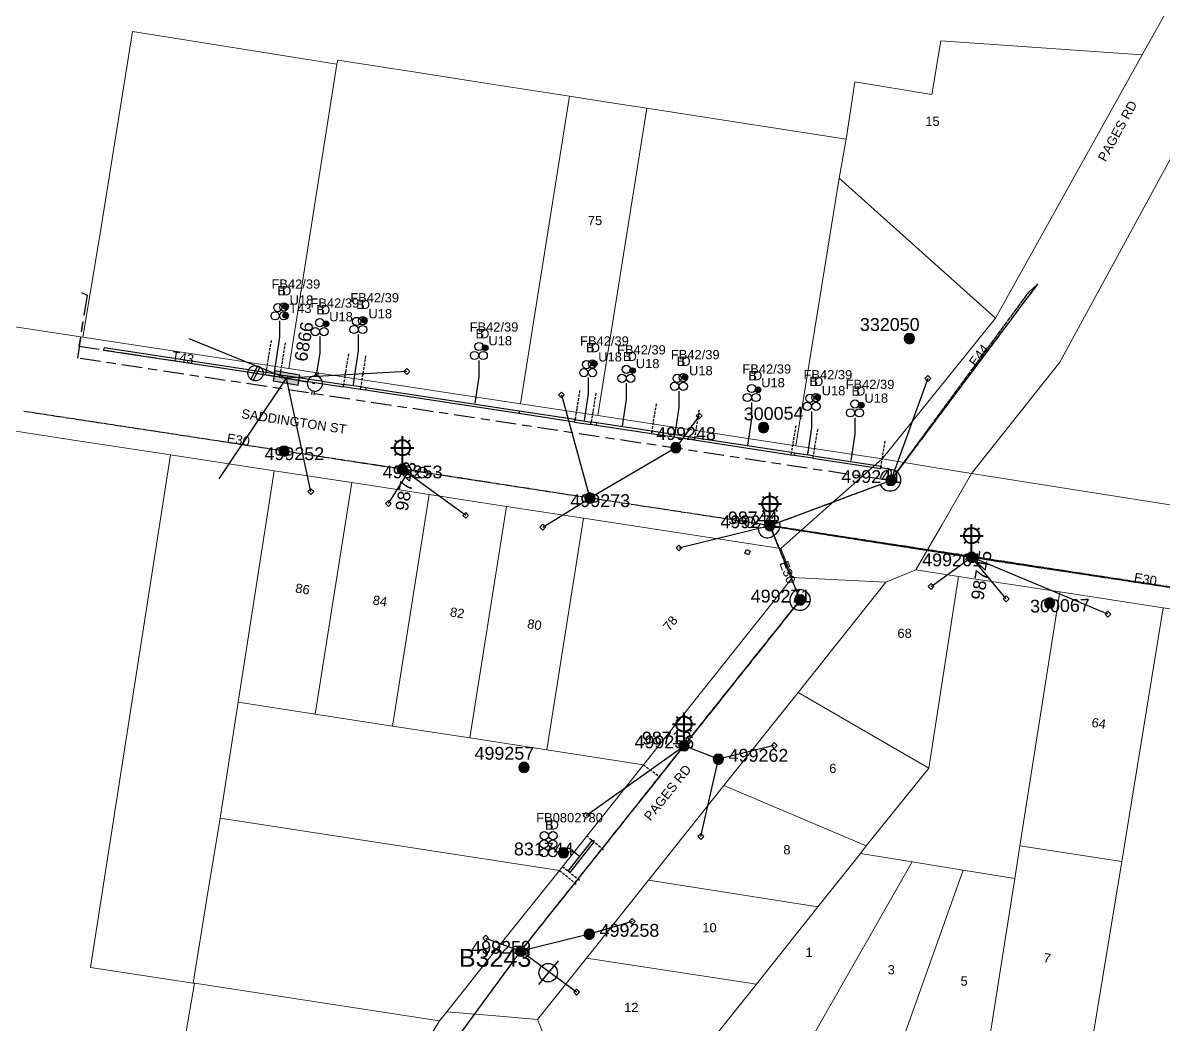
# Model space of a CAD drawing. Header units: metres. Extents: x 291879 to 294448, y 6259965 to 6261176.
# Drawn here: x 293144.4 to 293366.8, y 6260734.2 to 6260929.5 of the extents above; entities that cross this region are included whole.
import ezdxf
from ezdxf.enums import TextEntityAlignment as Align

# ---------------------------------------------------------------- set-up
doc = ezdxf.new("R2010")
doc.units = ezdxf.units.M
for name, pattern in [('Cable Exist OH', [1, 1, 0]), ('Cable Exist UG', [8.2, 4, -1.2, 1.8, -1.2]), ('DASHED', [0.75, 0.5, -0.25])]:
    doc.linetypes.add(name, pattern=pattern)
doc.layers.get('0').update_dxf_attribs({"color": 6})
for name, color, linetype, lineweight in [('Cadastre Buildings_SP_EXT', 9, 'Continuous', 5), ('Cadastre Land Parcels_SP_EXT', 9, 'Continuous', 5), ('Cadastre Roads_SP_EXT', 9, 'Continuous', 5)]:
    doc.layers.add(name, color=color, linetype=linetype, lineweight=lineweight)
for name, color, linetype in [('Duct_SP_EXT', 7, 'Continuous'), ('Equip_LV_EXT', 7, 'Continuous'), ('Equip_SP_HV_EXT', 7, 'Continuous'), ('Equip_SP_LV_EXT', 7, 'Continuous'), ('Equip_SP_SL_EXT', 7, 'Continuous'), ('Mains_HV_EXT', 7, 'Continuous'), ('Mains_LV_EXT', 7, 'Continuous'), ('Mains_SL_EXT', 7, 'Continuous'), ('Services_SP_EXT', 7, 'Continuous'), ('SupportsOH_SP_TR_HV_LV_SL_EXT', 7, 'Continuous'), ('SupportsUG_SP_LV_EXT', 7, 'Continuous'), ('Trench_SP_EXT', 7, 'Continuous')]:
    doc.layers.add(name, color=color, linetype=linetype)
doc.layers.add('UNKNOWN_FEATURES', color=1, linetype='DASHED', plot=False)
doc.styles.add('HVSW_LABEL', font='arial.ttf')
doc.styles.add('iecARIAL', font='arial.ttf', dxfattribs={"height": 2})
doc.styles.add('POLE_LABEL', font='arial.ttf')
doc.styles.get("Standard").update_dxf_attribs({"font": 'arial.ttf'})

# ---------------------------------------------------------------- blocks, each defined once
blk = doc.blocks.new('PILLAR_EXT')
blk.add_hatch(color=256).paths.add_polyline_path([(-2.475, 0.99), (-2.475, -0.99), (2.475, -0.99), (2.475, 0.99)])
blk.add_lwpolyline([(-2.475, -0.99), (2.475, -0.99), (2.475, 0.99), (-2.475, 0.99)], close=True)
at = {"style": 'iecARIAL', "flags": 8}
blk.add_attdef('ASSET_NUM', (1.5, 3.5), '', height=2.5, dxfattribs=at)
for tag, p, flags in [('OWNED_BY', (0, -0.2), 9), ('STATE', (0, -0.4), 9), ('SUPPORT_TYPE', (0, -0.6), 9), ('STREETNAME', (0, -1.8), 9), ('SUBURB', (0, -2), 1), ('USAGE', (0, -0.8), 9), ('LEGEND', (0, -1), 9), ('LOCATION', (0, -1.2), 9), ('NOTES', (0, -1.4), 9), ('PARENT', (0, -1.6), 9)]:
    blk.add_attdef(tag, p, '', height=0.2, dxfattribs=dict(flags=flags))
blk = doc.blocks.new('DUCT_EXT')
blk.add_circle((0, 0.8), 0.8)
at = {"flags": 1}
blk.add_attdef('Z', (0, 0), '', height=0.2, dxfattribs=at)
at = {"flags": 9}
for tag, p in [('DUCT_CODE', (0, 0)), ('XSECT_TYPE', (0, -0.2)), ('STATE', (0, -0.6)), ('FB_REFERENCE', (0, -0.4)), ('NOTES', (0, -0.8))]:
    blk.add_attdef(tag, text='', height=0.2, dxfattribs=at).set_placement(p, align=Align.MIDDLE_LEFT)
blk = doc.blocks.new('LV_OH_LINKS_OPEN_EXT')
for p, q in [((-0.17, 4.97), (-0.17, 5.46)), ((0.17, 4.97), (0.17, 5.46)), ((-0.17, 3), (-0.17, 2.5)), ((0.17, 3), (0.17, 2.5))]:
    blk.add_line(p, q)
blk.add_lwpolyline([(0, 2.99, 1), (0, 4.98, 1)], format="xyb", close=True)
at = {"flags": 9}
for tag, p in [('ACTUAL_STATUS', (0, 0)), ('CONSTRUCTED_VOLTAGE', (0, -0.2)), ('OPERATING_VOLTAGE', (0, -0.6)), ('ORIENTATION', (0, -0.8)), ('OWNED_BY', (0, -1)), ('STATE', (0, -1.2)), ('SWITCH_TYPE', (0, -1.4)), ('NO_PHASES', (0, -0.4)), ('USAGE', (0, -1.6)), ('LEGEND', (0, -1.8)), ('NOTES', (0, -2))]:
    blk.add_attdef(tag, text='', height=0.2, dxfattribs=at).set_placement(p, align=Align.MIDDLE_LEFT)
at = {"flags": 1}
blk.add_attdef('Z', (0, 0), '', height=0.2, dxfattribs=at)
blk = doc.blocks.new('SL_LANTERN_EXT')
at = {"lineweight": 40}
for p, q in [((-1.46, 5.68), (-1.06, 5.28)), ((0, 1.97), (0, 6.47)), ((1.46, 5.68), (1.06, 5.28)), ((-2.25, 4.22), (2.25, 4.22)), ((-1.46, 2.76), (-1.06, 3.16)), ((0, 0), (0, 2.72)), ((1.46, 2.76), (1.06, 3.16))]:
    blk.add_line(p, q, dxfattribs=at)
blk.add_circle((0, 4.22), 1.5, dxfattribs=at)
at = {"style": 'iecARIAL', "flags": 8}
blk.add_attdef('ASSET_NUM', (1.5, 1.5), '', height=2.5, dxfattribs=at)
for tag, p, height, flags in [('OPERATING_VOLTAGE', (0.98, -1.65), 0.2, 9), ('ORIENTATION', (0.98, -1.85), 0.2, 9), ('OWNED_BY', (0.98, -2.05), 0.2, 9), ('STATE', (0.98, -2.25), 0.2, 9), ('CONSTRUCTED_VOLTAGE', (0.98, -0.65), 0.2, 9), ('CONTROL_TYPE', (0.98, -0.85), 0.2, 9), ('LANTERN_PURPOSE', (0.98, -1.05), 0.2, 9), ('LANTERN_TYPE', (0.98, -1.25), 0.2, 9), ('NO_PHASES', (0.98, -1.45), 0.2, 9), ('LNUMBER', (2.18, -3.25), 2.5, 8), ('USAGE', (0.98, -2.45), 0.2, 9), ('CEXIST', (0.98, -2.65), 0.2, 9), ('CNEW', (0.98, -2.85), 0.2, 9), ('CNUMBER', (0.98, -3.05), 0.2, 9), ('CREMOVE', (0.98, -3.25), 0.2, 9), ('CREPLACE', (0.98, -3.45), 0.2, 9), ('LKINGHEIGHT', (0.98, -3.65), 0.2, 9), ('LBRACKET', (0.98, -3.85), 0.2, 9), ('LBRACKETVOCAB', (0.98, -4.05), 0.2, 9), ('LCATEGORY', (0.98, -4.25), 0.2, 9), ('LCHARGE1', (0.98, -4.45), 0.2, 9), ('LCHARGE1PERCENT', (0.98, -4.65), 0.2, 9), ('LCHARGE2', (0.98, -4.85), 0.2, 9), ('LCHARGE2PERCENT', (0.98, -5.05), 0.2, 9), ('LCHARGE3', (0.98, -5.25), 0.2, 9), ('LCHARGE3PERCENT', (0.98, -5.45), 0.2, 9), ('LEXIST', (0.98, -5.65), 0.2, 9), ('LLAMP', (0.98, -5.85), 0.2, 9), ('LLAMPVOCAB', (0.98, -6.05), 0.2, 9), ('LMAST', (0.98, -6.25), 0.2, 9), ('LMASTVOCAB', (0.98, -6.45), 0.2, 9), ('LNEW', (0.98, -6.65), 0.2, 9), ('LANTNUMBER', (0.98, -6.85), 0.2, 9), ('LOUTREACH', (0.98, -7.25), 0.2, 9), ('LOUTREACHVOCAB', (0.98, -7.45), 0.2, 9), ('LRATECODE', (0.98, -7.65), 0.2, 9), ('LREMOVE', (0.98, -7.85), 0.2, 9), ('LREPLACE', (0.98, -8.05), 0.2, 9), ('LTYPE', (0.98, -8.25), 0.2, 9), ('LTYPEVOCAB', (0.98, -8.45), 0.2, 9), ('LEGEND', (0.98, -8.65), 0.2, 9), ('LOCATION', (0.98, -8.85), 0.2, 9), ('NOTES', (0.98, -9.05), 0.2, 9), ('STREETNAME', (0.98, -9.25), 0.2, 9), ('SUBURB', (0.98, -9.45), 0.2, 1)]:
    blk.add_attdef(tag, p, '', height=height, dxfattribs=dict(flags=flags))
blk = doc.blocks.new('CCP_EXT')
at = {"flags": 9}
for tag, p in [('STATE', (0, -1.8)), ('NOTES', (0, -2))]:
    blk.add_attdef(tag, text='', height=0.2, dxfattribs=at).set_placement(p, align=Align.MIDDLE_LEFT)
blk.add_wipeout([(0, 0.57), (0.57, 0), (0, -0.57), (-0.57, 0)])
blk.add_lwpolyline([(-0.57, 0), (0, 0.57), (0.57, 0), (0, -0.57), (-0.57, 0)])
at = {"flags": 1}
blk.add_attdef('Z', (0, 0), '', height=0.2, dxfattribs=at)
at = {"flags": 9}
for tag, p in [('CCP_TYPE', (0, 0)), ('CONSTRUCTED_VOLTAGE', (0, -0.2)), ('OPERATING_VOLTAGE', (0, -0.6)), ('ORIENTATION', (0, -0.8)), ('OWNED_BY', (0, -1)), ('NO_PHASES', (0, -0.4)), ('USAGE', (0, -1.2)), ('LEGEND', (0, -1.4)), ('LIFE_SUPPORT', (0, -1.6))]:
    blk.add_attdef(tag, text='', height=0.2, dxfattribs=at).set_placement(p, align=Align.MIDDLE_LEFT)
blk = doc.blocks.new('POLE_EXT')
blk.add_hatch(color=256).paths.add_polyline_path([(-1, 0, 1), (1, 0, 1)])
blk.add_lwpolyline([(-1, 0, 1), (1, 0, 1)], format="xyb", close=True)
for tag, height, flags, p in [('pNumber', 2.5, 8, (-17.84, 2.07)), ('OWNED_BY', 0.2, 9, (1.35, -0.4)), ('SPECIAL_USE', 0.2, 9, (1.35, -0.8)), ('STATE', 0.2, 9, (1.35, -1)), ('cLV', 0.2, 9, (1.35, -1.4)), ('hDepth', 0.2, 9, (1.35, -1.6)), ('hDia', 0.2, 9, (1.35, -1.8)), ('cHV', 0.2, 9, (1.35, -2)), ('PARENT', 0.2, 9, (1.35, -0.6)), ('USAGE', 0.2, 9, (1.35, -1.2)), ('LBRACKET', 0.2, 9, (1.35, -2.2)), ('cLinedev', 0.2, 9, (1.35, -3.4)), ('pExisting', 0.2, 9, (1.35, -3.8)), ('pFooting', 0.2, 9, (1.35, -4.4)), ('LExisting', 0.2, 9, (1.35, -2.4)), ('LANTNUMBER', 0.2, 9, (1.35, -2.6)), ('LOther', 0.2, 9, (1.35, -2.8)), ('LRemove', 0.2, 9, (1.35, -3)), ('LEGEND', 0.2, 9, (1.35, -3.2)), ('LOCATION', 0.2, 9, (1.35, -3.6)), ('PFNUMBER', 0.2, 9, (1.35, -4)), ('NEWPFNUMBER', 0.2, 9, (1.35, -4.2)), ('pNew', 0.2, 9, (1.35, -4.6)), ('pRelocate', 0.2, 9, (1.35, -5)), ('pRemove', 0.2, 9, (1.35, -5.2)), ('pReplace', 0.2, 9, (1.35, -5.4)), ('pStay', 0.2, 9, (1.35, -5.6)), ('pType', 0.2, 9, (1.35, -5.8)), ('cspan', 0.2, 9, (1.35, -6)), ('STREETNAME', 0.2, 9, (1.35, -6.2)), ('SUBURB', 0.2, 9, (1.35, -6.4)), ('NOTES', 0.2, 9, (1.35, -6.6)), ('OPERATED_BY', 0.2, 9, (1.36, -7.01)), ('MAINTAINED_BY', 0.2, 9, (1.36, -6.81))]:
    blk.add_attdef(tag, text='', height=height, dxfattribs=dict(flags=flags)).set_placement(p, align=Align.MIDDLE_LEFT)
at = {"style": 'POLE_LABEL'}
for tag, height, flags, p in [('ASSET_NUM', 2.5, 8, (2, 2)), ('STRUCTURE_PLANT_NUMBER', 0.2, 9, (1.35, 0.03)), ('STREET_CODE', 0.2, 9, (1.35, -0.2))]:
    blk.add_attdef(tag, text='', height=height, dxfattribs=dict(at, flags=flags)).set_placement(p, align=Align.MIDDLE_LEFT)
at = {"flags": 1}
blk.add_attdef('Z', (1.35, -7.33), '', height=0.2, dxfattribs=at)
blk = doc.blocks.new('LV_UG_LINKS_OPEN_EXT')
for p, q in [((-0.25, 1.47), (-0.25, 2.22)), ((0.25, 1.47), (0.25, 2.22)), ((-0.25, -1.47), (-0.25, -2.22)), ((0.25, -1.47), (0.25, -2.22))]:
    blk.add_line(p, q)
at = {"flags": 9}
for tag, p in [('ACTUAL_STATUS', (0, 0)), ('CONSTRUCTED_VOLTAGE', (0, -0.2)), ('OPERATING_VOLTAGE', (0, -0.6)), ('ORIENTATION', (0, -0.8)), ('STATE', (0, -1)), ('SWITCH_TYPE', (0, -1.2)), ('NO_PHASES', (0, -0.4)), ('USAGE', (0, -1.4)), ('NOTES', (0, -1.6))]:
    blk.add_attdef(tag, text='', height=0.2, dxfattribs=at).set_placement(p, align=Align.MIDDLE_LEFT)
at = {"flags": 1}
blk.add_attdef('Z', (0, 0), '', height=0.2, dxfattribs=at)
blk.add_wipeout([(-0.25, 1.47), (-0.43, 1.43), (-0.61, 1.36), (-0.77, 1.28), (-0.93, 1.17), (-1.07, 1.05), (-1.19, 0.9), (-1.29, 0.75), (-1.38, 0.58), (-1.44, 0.4), (-1.48, 0.22), (-1.49, 0.03), (-1.49, -0.16), (-1.45, -0.34), (-1.4, -0.52), (-1.32, -0.69), (-1.23, -0.85), (-1.11, -1), (-0.98, -1.13), (-0.83, -1.24), (-0.66, -1.34), (-0.49, -1.41), (-0.31, -1.46), (-0.13, -1.49), (0.06, -1.49), (0.25, -1.47), (0.43, -1.43), (0.61, -1.36), (0.77, -1.28), (0.93, -1.17), (1.07, -1.05), (1.19, -0.9), (1.29, -0.75), (1.38, -0.58), (1.44, -0.4), (1.48, -0.22), (1.49, -0.03), (1.49, 0.16), (1.45, 0.34), (1.4, 0.52), (1.32, 0.69), (1.23, 0.85), (1.11, 1), (0.98, 1.13), (0.83, 1.24), (0.66, 1.34), (0.49, 1.41), (0.31, 1.46), (0.13, 1.49), (-0.06, 1.49)])
blk.add_lwpolyline([(0, -1.49, 1), (0, 1.49, 1)], format="xyb", close=True)
blk = doc.blocks.new('LV_UG_LINKS_CLOSED_EXT')
blk.add_wipeout([(-1.06, 1.06), (-1.18, 0.92), (-1.29, 0.76), (-1.37, 0.59), (-1.43, 0.42), (-1.48, 0.23), (-1.49, 0.05), (-1.49, -0.14), (-1.46, -0.33), (-1.41, -0.51), (-1.33, -0.68), (-1.24, -0.84), (-1.12, -0.99), (-0.99, -1.12), (-0.84, -1.24), (-0.68, -1.33), (-0.51, -1.41), (-0.33, -1.46), (-0.14, -1.49), (0.05, -1.49), (0.23, -1.48), (0.42, -1.43), (0.59, -1.37), (0.76, -1.29), (0.92, -1.18), (1.06, -1.06), (1.18, -0.92), (1.29, -0.76), (1.37, -0.59), (1.43, -0.42), (1.48, -0.23), (1.49, -0.05), (1.49, 0.14), (1.46, 0.33), (1.41, 0.51), (1.33, 0.68), (1.24, 0.84), (1.12, 0.99), (0.99, 1.12), (0.84, 1.24), (0.68, 1.33), (0.51, 1.41), (0.33, 1.46), (0.14, 1.49), (-0.05, 1.49), (-0.23, 1.48), (-0.42, 1.43), (-0.59, 1.37), (-0.76, 1.29), (-0.92, 1.18)])
for p, q in [((-0.25, -1.48), (-0.25, 1.48)), ((0.25, -1.48), (0.25, 1.48))]:
    blk.add_line(p, q)
blk.add_circle((0, 0), 1.5)
at = {"flags": 9}
for tag, p in [('ACTUAL_STATUS', (0, 0)), ('CONSTRUCTED_VOLTAGE', (0, -0.2)), ('OPERATING_VOLTAGE', (0, -0.6)), ('ORIENTATION', (0, -0.8)), ('STATE', (0, -1)), ('SWITCH_TYPE', (0, -1.2)), ('NO_PHASES', (0, -0.4)), ('USAGE', (0, -1.4)), ('NOTES', (0, -1.6))]:
    blk.add_attdef(tag, text='', height=0.2, dxfattribs=at).set_placement(p, align=Align.MIDDLE_LEFT)
at = {"flags": 1}
blk.add_attdef('Z', (0, 0), '', height=0.2, dxfattribs=at)
blk = doc.blocks.new('HV_ABS_CLOSED_EXT')
blk.add_line((-3, 6.87), (3, 6.87))
blk.add_circle((0, 6.87), 1.8)
at = {"style": 'HVSW_LABEL'}
for tag, height, flags, p in [('ASSET_NUM', 3.5, 8, (2, 2)), ('STREET_CODE', 0.2, 9, (0, -0.2))]:
    blk.add_attdef(tag, text='', height=height, dxfattribs=dict(at, flags=flags)).set_placement(p, align=Align.MIDDLE_LEFT)
at = {"flags": 1}
blk.add_attdef('Z', (0, 0), '', height=0.2, dxfattribs=at)
at = {"flags": 9}
for tag, p in [('ACTUAL_STATUS', (0, -0.4)), ('CONSTRUCTED_VOLTAGE', (0, -0.6)), ('OPERATING_VOLTAGE', (0, -1)), ('ORIENTATION', (0, -1.2)), ('OWNED_BY', (0, -1.4)), ('STATE', (0, -1.6)), ('SWITCH_TYPE', (0, -1.8)), ('NO_PHASES', (0, -0.8)), ('USAGE', (0, -2)), ('LEGEND', (0, -2.2)), ('STREETNAME', (0, -2.6)), ('SUBURB', (0, -2.8)), ('LOCATION', (0, -2.4)), ('NOTES', (0, -3))]:
    blk.add_attdef(tag, text='', height=0.2, dxfattribs=at).set_placement(p, align=Align.MIDDLE_LEFT)
blk = doc.blocks.new('CABLE_LARGE_EXT')
h = blk.add_hatch(color=256)
edge = h.paths.add_edge_path()
edge.add_arc((0, 0.55), 0.55, 0, 360)
blk.add_circle((0, 0.55), 0.55)
at = {"flags": 1}
blk.add_attdef('Z', (0, 0), '', height=0.2, dxfattribs=at)
at = {"flags": 9}
for tag, p in [('COND_CODE', (0, 0)), ('STATE', (0, -0.4)), ('XSECT_SIZE', (0, -0.6)), ('FB_REFERENCE', (0, -0.2)), ('NOTES', (0, -0.8))]:
    blk.add_attdef(tag, text='', height=0.2, dxfattribs=at).set_placement(p, align=Align.MIDDLE_LEFT)

msp = doc.modelspace()

# ---------------------------------------------------------------- linework, layer by layer
at = {"layer": 'Cadastre Buildings_SP_EXT', "linetype": 'Continuous'}
for points in [[(293205.66, 6260921.5), (293185.71, 6260924.68), (293165.76, 6260927.84), (293159.38, 6260888.01), (293156.08, 6260868.2), (293196.28, 6260862.08), (293205.66, 6260921.5)], [(293193.41, 6260842.14), (293173.17, 6260845.24), (293157.57, 6260745.24), (293177.58, 6260742.17), (293180.29, 6260758.7), (293182.85, 6260774.37), (293186.37, 6260796.96), (293193.41, 6260842.14)]]:
    msp.add_lwpolyline(points, close=True, dxfattribs=at)
at = {"layer": 'Cadastre Land Parcels_SP_EXT', "linetype": 'Continuous'}
for points in [[(293334.1, 6260871.89), (293362.72, 6260923.27), (293323.44, 6260926.03), (293321.71, 6260915.54), (293306.71, 6260918), (293306.16, 6260914.54), (293304.97, 6260906.86), (293303.66, 6260899.25), (293334.1, 6260871.89)], [(293266.12, 6260912.87), (293257.89, 6260914.15), (293251.02, 6260915.23), (293241.44, 6260855.21), (293256.54, 6260852.91), (293266.12, 6260912.87)], [(293400.08, 6260904), (293371.11, 6260908.29), (293346.68, 6260863.31), (293329.47, 6260841.59), (293388.74, 6260832.24), (293392, 6260852.87), (293400.08, 6260904)], [(293208.54, 6260839.82), (293193.41, 6260842.14), (293186.37, 6260796.96), (293201.43, 6260794.64), (293208.54, 6260839.82)], [(293223.67, 6260837.5), (293208.54, 6260839.82), (293201.43, 6260794.64), (293216.5, 6260792.32), (293223.67, 6260837.5)], [(293238.74, 6260835.19), (293223.67, 6260837.5), (293216.5, 6260792.32), (293231.56, 6260790), (293238.74, 6260835.19)], [(293253.75, 6260832.88), (293238.74, 6260835.19), (293231.56, 6260790), (293246.62, 6260787.68), (293253.75, 6260832.88)], [(293294.5, 6260821.29), (293292.27, 6260826.98), (293253.75, 6260832.88), (293246.62, 6260787.68), (293265.45, 6260784.78), (293294.5, 6260821.29)], [(293326.93, 6260821.5), (293318.61, 6260822.8), (293312.72, 6260820.37), (293295.61, 6260798.89), (293321.11, 6260784.11), (293326.93, 6260821.5)], [(293366.83, 6260815.37), (293346.68, 6260818.53), (293338.87, 6260768.94), (293358.75, 6260765.88), (293366.83, 6260815.37)], [(293386.88, 6260812.34), (293366.83, 6260815.37), (293358.75, 6260765.88), (293350.45, 6260715.52), (293370.63, 6260712.41), (293386.88, 6260812.34)], [(293321.11, 6260784.11), (293295.61, 6260798.89), (293281.13, 6260780.7), (293308.89, 6260768.97), (293321.11, 6260784.11)], [(293308.89, 6260768.97), (293281.13, 6260780.7), (293266.44, 6260762.24), (293299.47, 6260757.08), (293307.77, 6260767.47), (293308.89, 6260768.97)], [(293317.87, 6260765.81), (293307.77, 6260767.47), (293299.47, 6260757.08), (293287.5, 6260741.99), (293275.62, 6260727.04), (293294.13, 6260724.19), (293317.87, 6260765.81)], [(293358.75, 6260765.88), (293338.87, 6260768.94), (293337.93, 6260762.58), (293330.94, 6260718.52), (293350.45, 6260715.52), (293358.75, 6260765.88)], [(293327.81, 6260764.21), (293317.87, 6260765.81), (293294.13, 6260724.19), (293312.54, 6260721.36), (293327.81, 6260764.21)], [(293337.93, 6260762.58), (293327.81, 6260764.21), (293312.54, 6260721.36), (293330.94, 6260718.52), (293337.93, 6260762.58)], [(293287.5, 6260741.99), (293299.47, 6260757.08), (293266.44, 6260762.24), (293254.34, 6260747.05), (293287.5, 6260741.99)], [(293287.5, 6260741.99), (293254.34, 6260747.05), (293244.78, 6260735.04), (293246.18, 6260731.58), (293275.62, 6260727.04), (293287.5, 6260741.99)], [(293225.66, 6260734.78), (293177.83, 6260742.13), (293176.14, 6260732.36), (293172.06, 6260703.43), (293199.54, 6260691.69), (293213.69, 6260715.15), (293225.66, 6260734.78)]]:
    msp.add_lwpolyline(points, close=True, dxfattribs=at)
at = {"layer": 'Duct_SP_EXT'}
for p, q in [((293160.16, 6260865.62), (293160.2, 6260865.85)), ((293160.24, 6260866.09), (293160.2, 6260865.85)), ((293194.47, 6260860.4), (293194.51, 6260860.63)), ((293194.47, 6260860.4), (293194.51, 6260860.63)), ((293194.54, 6260860.87), (293194.51, 6260860.63)), ((293194.54, 6260860.87), (293194.51, 6260860.63)), ((293194.54, 6260860.87), (293196.06, 6260860.64)), ((293195.99, 6260860.16), (293196.03, 6260860.4)), ((293196.06, 6260860.64), (293196.03, 6260860.4)), ((293194.47, 6260860.4), (293195.99, 6260860.16)), ((293206.93, 6260858.5), (293206.96, 6260858.74)), ((293206.93, 6260858.5), (293206.96, 6260858.74)), ((293210.19, 6260858), (293206.93, 6260858.5)), ((293207, 6260858.97), (293206.96, 6260858.74)), ((293207, 6260858.97), (293206.96, 6260858.74)), ((293210.26, 6260858.48), (293207, 6260858.97)), ((293210.19, 6260858), (293210.23, 6260858.24)), ((293210.19, 6260858), (293210.23, 6260858.24)), ((293210.26, 6260858.48), (293210.23, 6260858.24)), ((293210.26, 6260858.48), (293210.23, 6260858.24)), ((293211.31, 6260858.32), (293210.26, 6260858.48)), ((293211.31, 6260858.32), (293211.27, 6260858.08)), ((293241.22, 6260853.77), (293211.31, 6260858.32)), ((293211.23, 6260857.84), (293210.19, 6260858)), ((293211.23, 6260857.84), (293211.27, 6260858.08)), ((293241.15, 6260853.29), (293211.23, 6260857.84)), ((293241.22, 6260853.77), (293241.19, 6260853.53)), ((293252.08, 6260852.11), (293241.22, 6260853.77)), ((293241.15, 6260853.29), (293241.19, 6260853.53)), ((293252.01, 6260851.64), (293241.15, 6260853.29)), ((293252.01, 6260851.64), (293252.05, 6260851.88)), ((293252.01, 6260851.64), (293252.05, 6260851.88)), ((293252.01, 6260851.64), (293255.18, 6260851.16)), ((293252.08, 6260852.11), (293252.05, 6260851.88)), ((293252.08, 6260852.11), (293252.05, 6260851.88)), ((293252.08, 6260852.11), (293255.25, 6260851.63)), ((293255.25, 6260851.63), (293255.21, 6260851.39)), ((293255.25, 6260851.63), (293255.21, 6260851.39)), ((293256.32, 6260851.47), (293255.25, 6260851.63)), ((293255.18, 6260851.16), (293255.21, 6260851.39)), ((293255.18, 6260851.16), (293255.21, 6260851.39)), ((293256.25, 6260850.99), (293255.18, 6260851.16)), ((293256.25, 6260850.99), (293256.28, 6260851.23)), ((293267.04, 6260849.35), (293256.25, 6260850.99)), ((293256.32, 6260851.47), (293256.28, 6260851.23)), ((293267.11, 6260849.83), (293256.32, 6260851.47)), ((293267.04, 6260849.35), (293267.08, 6260849.59)), ((293267.04, 6260849.35), (293267.08, 6260849.59)), ((293275.34, 6260848.09), (293267.04, 6260849.35)), ((293267.11, 6260849.83), (293267.08, 6260849.59)), ((293267.11, 6260849.83), (293267.08, 6260849.59)), ((293275.42, 6260848.56), (293267.11, 6260849.83)), ((293275.34, 6260848.09), (293275.38, 6260848.32)), ((293275.34, 6260848.09), (293275.38, 6260848.32)), ((293294.23, 6260845.21), (293275.34, 6260848.09)), ((293275.42, 6260848.56), (293275.38, 6260848.32)), ((293275.42, 6260848.56), (293275.38, 6260848.32)), ((293294.3, 6260845.69), (293275.42, 6260848.56)), ((293294.23, 6260845.21), (293294.26, 6260845.45)), ((293294.23, 6260845.21), (293294.26, 6260845.45)), ((293294.88, 6260845.11), (293294.23, 6260845.21)), ((293294.3, 6260845.69), (293294.26, 6260845.45)), ((293294.3, 6260845.69), (293294.26, 6260845.45)), ((293294.95, 6260845.59), (293294.3, 6260845.69)), ((293294.88, 6260845.11), (293294.92, 6260845.35)), ((293298.48, 6260844.57), (293294.88, 6260845.11)), ((293294.95, 6260845.59), (293294.92, 6260845.35)), ((293298.55, 6260845.04), (293294.95, 6260845.59)), ((293298.55, 6260845.04), (293298.51, 6260844.8)), ((293298.55, 6260845.04), (293298.51, 6260844.8)), ((293298.55, 6260845.04), (293311.82, 6260843.02)), ((293298.48, 6260844.57), (293298.51, 6260844.8)), ((293298.48, 6260844.57), (293298.51, 6260844.8)), ((293298.48, 6260844.57), (293311.74, 6260842.55)), ((293311.74, 6260842.55), (293311.78, 6260842.79)), ((293311.82, 6260843.02), (293311.78, 6260842.79)), ((293250.76, 6260764.02), (293255.52, 6260770.08)), ((293251.14, 6260763.73), (293255.89, 6260769.78)), ((293255.52, 6260770.08), (293255.71, 6260769.93)), ((293255.89, 6260769.78), (293255.71, 6260769.93)), ((293250.76, 6260764.02), (293250.95, 6260763.88)), ((293251.14, 6260763.73), (293250.95, 6260763.88))]:
    msp.add_line(p, q, dxfattribs=at)
for points in [[(293194.45, 6260871.41), (293194.45, 6260868.22), (293193.66, 6260863.06), (293193.39, 6260861.27), (293193.37, 6260861.17)], [(293202.28, 6260868.33), (293202.28, 6260865.14), (293201.49, 6260859.98)], [(293209.82, 6260868.74), (293209.82, 6260865.55), (293209.04, 6260860.39), (293208.81, 6260858.88)], [(293233.34, 6260863.67), (293233.34, 6260860.47), (293232.55, 6260855.31)], [(293254.66, 6260860.32), (293254.66, 6260857.12), (293253.88, 6260851.96)], [(293262.1, 6260859.21), (293262.1, 6260856.02), (293261.32, 6260850.86)], [(293272.37, 6260857.65), (293272.37, 6260854.45), (293271.58, 6260849.29)], [(293286.56, 6260855.48), (293286.56, 6260852.29), (293285.77, 6260847.13)], [(293298.25, 6260853.73), (293298.25, 6260850.53), (293297.46, 6260845.37)], [(293306.7, 6260852.47), (293306.7, 6260849.28), (293305.92, 6260844.12)], [(293248.97, 6260768.5), (293251.02, 6260768.5), (293252.92, 6260767.03)]]:
    msp.add_lwpolyline(points, dxfattribs=at)
at = {"layer": 'Mains_HV_EXT', "linetype": 'Continuous'}
for points in [[(293311.6, 6260839.47, 1.248046), (293314.95, 6260841.91)], [(293314.95, 6260841.92, 0.539762), (293311.62, 6260840.72)], [(293292.1, 6260831.14, 0.127532), (293292, 6260832.14)], [(293290.87, 6260829.58, 0.265345), (293292.1, 6260831.14)], [(293295.26, 6260818.81, 0.538729), (293294.71, 6260815.28)]]:
    msp.add_lwpolyline(points, format="xyb", dxfattribs=at)
at = {"layer": 'Mains_HV_EXT', "linetype": 'Cable Exist OH'}
for points in [[(293290.12, 6260831.44), (293313.71, 6260840.25)], [(293290.12, 6260831.44), (293296.03, 6260816.93)], [(293241.58, 6260748.6), (293221.35, 6260720.89), (293196.97, 6260679.56)]]:
    msp.add_lwpolyline(points, dxfattribs=at)
at = {"layer": 'Mains_LV_EXT', "linetype": 'Cable Exist OH'}
for points in [[(293218.41, 6260842.45), (293195.34, 6260845.96), (293174.27, 6260849.19), (293144.58, 6260853.71)], [(293255.02, 6260836.8), (293218.41, 6260842.45)], [(293290.12, 6260831.44), (293313.71, 6260840.25), (293313.87, 6260840.45)], [(293290.12, 6260831.44), (293255.02, 6260836.8)], [(293291.37, 6260828.37), (293290.12, 6260831.44)], [(293291.79, 6260831.23), (293329.48, 6260825.25)], [(293296.03, 6260816.93), (293291.37, 6260828.37)], [(293221.35, 6260720.89), (293241.5, 6260748.4)]]:
    msp.add_lwpolyline(points, dxfattribs=at)
at = {"layer": 'Mains_LV_EXT', "linetype": 'Continuous'}
for points in [[(293288.13, 6260831.74, 0.909213), (293290.88, 6260829.58)], [(293294.78, 6260815.35, 1.735305), (293295.27, 6260818.78)]]:
    msp.add_lwpolyline(points, format="xyb", dxfattribs=at)
at = {"layer": 'Mains_SL_EXT', "linetype": 'Cable Exist OH'}
for points in [[(293218.41, 6260842.41), (293195.34, 6260845.96), (293174.27, 6260849.19), (293144.58, 6260853.71)], [(293290.33, 6260831.36), (293329.48, 6260825.25)]]:
    msp.add_lwpolyline(points, dxfattribs=at)
at = {"layer": 'Services_SP_EXT'}
msp.add_lwpolyline([(293280.06, 6260785.87), (293273.36, 6260788.48)], dxfattribs=at)
at = {"layer": 'Trench_SP_EXT', "linetype": 'Cable Exist UG'}
msp.add_lwpolyline([(293311.78, 6260842.79), (293312.97, 6260842.6), (293312.97, 6260842.6, -0.473752), (293313.83, 6260841.34), (293313.83, 6260841.34), (293313.71, 6260840.25)], format="xyb", dxfattribs=at)
at = {"layer": 'UNKNOWN_FEATURES'}
for points in [[(293192.8, 6260867.56), (293192.21, 6260863.95), (293191.74, 6260861.05)], [(293195.56, 6260867.11), (293194.97, 6260863.5), (293194.51, 6260860.63)], [(293206.96, 6260858.74), (293207.41, 6260861.48), (293208, 6260865.09)], [(293211.25, 6260864.56), (293210.67, 6260860.95), (293210.23, 6260858.24)], [(293253.01, 6260857.77), (293252.42, 6260854.16), (293252.05, 6260851.88)], [(293256.16, 6260857.25), (293255.58, 6260853.65), (293255.21, 6260851.39)], [(293267.08, 6260849.59), (293267.42, 6260851.72), (293268.01, 6260855.33)], [(293295.15, 6260850.91), (293294.57, 6260847.31), (293294.26, 6260845.45)], [(293299.4, 6260850.22), (293298.81, 6260846.62), (293298.51, 6260844.8)], [(293311.76, 6260842.79), (293312.04, 6260844.47), (293312.62, 6260848.07)], [(293265.45, 6260784.78), (293268.73, 6260782.31)], [(293254.37, 6260770.95), (293257.7, 6260768.21)], [(293249.66, 6260764.93), (293253.19, 6260762.06)], [(293249.05, 6260764.16), (293252.44, 6260761.41)]]:
    msp.add_lwpolyline(points, dxfattribs=at)

# ---------------------------------------------------------------- block references
at = {"layer": 'Duct_SP_EXT'}
for name, p in [('DUCT_EXT', (293194.11, 6260873.15)), ('DUCT_EXT', (293195.3, 6260873.27)), ('CABLE_LARGE_EXT', (293195.63, 6260873.62)), ('DUCT_EXT', (293193.6, 6260871.57)), ('DUCT_EXT', (293195.3, 6260871.57)), ('CABLE_LARGE_EXT', (293195.64, 6260871.91)), ('DUCT_EXT', (293202.3, 6260870.24)), ('DUCT_EXT', (293209.48, 6260870.47)), ('DUCT_EXT', (293210.67, 6260870.6)), ('CABLE_LARGE_EXT', (293211, 6260870.94)), ('DUCT_EXT', (293201.43, 6260868.49)), ('DUCT_EXT', (293203.13, 6260868.49)), ('CABLE_LARGE_EXT', (293203.52, 6260870.24)), ('DUCT_EXT', (293208.97, 6260868.9)), ('DUCT_EXT', (293210.67, 6260868.9)), ('DUCT_EXT', (293233.36, 6260865.58)), ('DUCT_EXT', (293232.49, 6260863.83)), ('DUCT_EXT', (293234.19, 6260863.83)), ('CABLE_LARGE_EXT', (293234.58, 6260865.58)), ('DUCT_EXT', (293254.33, 6260862.05)), ('DUCT_EXT', (293255.51, 6260862.18)), ('CABLE_LARGE_EXT', (293255.85, 6260862.52)), ('DUCT_EXT', (293262.12, 6260861.12)), ('DUCT_EXT', (293253.81, 6260860.48)), ('DUCT_EXT', (293255.51, 6260860.48)), ('DUCT_EXT', (293261.25, 6260859.37)), ('DUCT_EXT', (293262.95, 6260859.37)), ('CABLE_LARGE_EXT', (293263.34, 6260861.12)), ('DUCT_EXT', (293272.03, 6260859.38)), ('DUCT_EXT', (293273.22, 6260859.51)), ('CABLE_LARGE_EXT', (293273.55, 6260859.85)), ('DUCT_EXT', (293271.52, 6260857.81)), ('DUCT_EXT', (293273.22, 6260857.81)), ('DUCT_EXT', (293286.58, 6260857.39)), ('CABLE_LARGE_EXT', (293287.8, 6260857.39)), ('DUCT_EXT', (293285.71, 6260855.64)), ('DUCT_EXT', (293287.41, 6260855.64)), ('DUCT_EXT', (293297.91, 6260855.46)), ('DUCT_EXT', (293299.1, 6260855.59)), ('CABLE_LARGE_EXT', (293299.43, 6260855.93)), ('DUCT_EXT', (293306.72, 6260854.38)), ('DUCT_EXT', (293297.4, 6260853.89)), ('DUCT_EXT', (293299.1, 6260853.89)), ('DUCT_EXT', (293305.85, 6260852.63)), ('DUCT_EXT', (293307.55, 6260852.63)), ('CABLE_LARGE_EXT', (293307.94, 6260854.38)), ('DUCT_EXT', (293246.1, 6260770.15)), ('DUCT_EXT', (293247.81, 6260770.15)), ('DUCT_EXT', (293246.04, 6260768.51)), ('DUCT_EXT', (293247.75, 6260768.51)), ('DUCT_EXT', (293246.05, 6260766.81)), ('DUCT_EXT', (293247.76, 6260766.82))]:
    msp.add_blockref(name, p, dxfattribs=at)
at = {"layer": 'Equip_SP_HV_EXT'}
ref = msp.add_blockref('HV_ABS_CLOSED_EXT', (293241.58, 6260748.6), dxfattribs=dict(at, rotation=230.241293454087))
ref.add_attrib('ASSET_NUM', 'B3243', dxfattribs={"layer": '0', "height": 3.5, "style": 'HVSW_LABEL'}).set_placement((293243.58, 6260748.85), align=Align.TOP_RIGHT)
at = {"layer": 'Equip_SP_LV_EXT'}
for p, rotation in [((293218.41, 6260842.45), 260.1236160314803), ((293290.16, 6260831.5), 81.6069335025829)]:
    msp.add_blockref('LV_OH_LINKS_OPEN_EXT', p, dxfattribs=dict(at, rotation=rotation))
at = {"layer": 'Equip_SP_SL_EXT'}
ref = msp.add_blockref('SL_LANTERN_EXT', (293218.41, 6260842.41), dxfattribs=at)
ref.add_attrib('ASSET_NUM', '98743', dxfattribs={"layer": '0', "height": 2.5, "rotation": 79.9576, "style": 'iecARIAL'}).set_placement((293219.91, 6260843.91), align=Align.MIDDLE_RIGHT)
ref = msp.add_blockref('SL_LANTERN_EXT', (293290.12, 6260831.44), dxfattribs=at)
ref.add_attrib('ASSET_NUM', '98744', dxfattribs={"layer": '0', "height": 2.5, "rotation": 359.9598, "style": 'iecARIAL'}).set_placement((293291.62, 6260832.94), align=Align.MIDDLE_RIGHT)
ref = msp.add_blockref('SL_LANTERN_EXT', (293329.48, 6260825.25), dxfattribs=at)
ref.add_attrib('ASSET_NUM', '98745', dxfattribs={"layer": '0', "height": 2.5, "rotation": 80.0717, "style": 'iecARIAL'}).set_placement((293330.98, 6260826.75), align=Align.TOP_RIGHT)
ref = msp.add_blockref('SL_LANTERN_EXT', (293273.36, 6260788.48), dxfattribs=at)
ref.add_attrib('ASSET_NUM', '98713', dxfattribs={"layer": '0', "height": 2.5, "rotation": 359.9815, "style": 'iecARIAL'}).set_placement((293274.86, 6260789.98), align=Align.MIDDLE_RIGHT)
at = {"layer": 'Services_SP_EXT'}
for p in [(293219.3, 6260861.51), (293320.94, 6260860.13), (293276.31, 6260852.83), (293336.23, 6260817.15), (293234.67, 6260750.94)]:
    msp.add_blockref('CCP_EXT', p, dxfattribs=at)
at = {"layer": 'SupportsOH_SP_TR_HV_LV_SL_EXT'}
ref = msp.add_blockref('POLE_EXT', (293317.33, 6260867.93), dxfattribs=at)
ref.add_attrib('ASSET_NUM', '332050', dxfattribs={"layer": '0', "height": 2.5, "rotation": 0.0626, "style": 'POLE_LABEL'}).set_placement((293319.33, 6260868.68), align=Align.BOTTOM_RIGHT)
ref = msp.add_blockref('POLE_EXT', (293288.88, 6260850.56), dxfattribs=at)
ref.add_attrib('ASSET_NUM', '300054', dxfattribs={"layer": '0', "height": 2.5, "rotation": 1, "style": 'POLE_LABEL'}).set_placement((293290.88, 6260851.31), align=Align.BOTTOM_CENTER)
ref = msp.add_blockref('POLE_EXT', (293271.76, 6260846.64), dxfattribs=at)
ref.add_attrib('ASSET_NUM', '499248', dxfattribs={"layer": '0', "height": 2.5, "rotation": 0.0275, "style": 'POLE_LABEL'}).set_placement((293273.76, 6260847.39), align=Align.BOTTOM_CENTER)
ref = msp.add_blockref('POLE_EXT', (293195.34, 6260845.96), dxfattribs=at)
ref.add_attrib('ASSET_NUM', '499252', dxfattribs={"layer": '0', "height": 2.5, "rotation": 0.013, "style": 'POLE_LABEL'}).set_placement((293197.34, 6260846.71), align=Align.TOP_CENTER)
ref = msp.add_blockref('POLE_EXT', (293218.41, 6260842.41), dxfattribs=at)
ref.add_attrib('ASSET_NUM', '499253', dxfattribs={"layer": '0', "height": 2.5, "rotation": 359.9786, "style": 'POLE_LABEL'}).set_placement((293220.41, 6260843.16), align=Align.TOP_CENTER)
ref = msp.add_blockref('POLE_EXT', (293313.71, 6260840.25), dxfattribs=at)
ref.add_attrib('ASSET_NUM', '499241', dxfattribs={"layer": '0', "height": 2.5, "rotation": 359.9985, "style": 'POLE_LABEL'}).set_placement((293315.71, 6260841), align=Align.MIDDLE_RIGHT)
ref = msp.add_blockref('POLE_EXT', (293255.02, 6260836.8), dxfattribs=at)
ref.add_attrib('ASSET_NUM', '499273', dxfattribs={"layer": '0', "height": 2.5, "rotation": 0.0328, "style": 'POLE_LABEL'}).set_placement((293257.02, 6260837.55), align=Align.TOP_CENTER)
ref = msp.add_blockref('POLE_EXT', (293290.12, 6260831.44), dxfattribs=at)
ref.add_attrib('ASSET_NUM', '499272', dxfattribs={"layer": '0', "height": 2.5, "rotation": 0.0451, "style": 'POLE_LABEL'}).set_placement((293292.12, 6260832.19), align=Align.MIDDLE_RIGHT)
ref = msp.add_blockref('POLE_EXT', (293329.48, 6260825.25), dxfattribs=at)
ref.add_attrib('ASSET_NUM', '499261', dxfattribs={"layer": '0', "height": 2.5, "style": 'POLE_LABEL'}).set_placement((293331.48, 6260826), align=Align.TOP_RIGHT)
ref = msp.add_blockref('POLE_EXT', (293296.03, 6260816.93), dxfattribs=at)
ref.add_attrib('ASSET_NUM', '499271', dxfattribs={"layer": '0', "height": 2.5, "rotation": 0.0474, "style": 'POLE_LABEL'}).set_placement((293298.03, 6260817.68), align=Align.MIDDLE_RIGHT)
ref = msp.add_blockref('POLE_EXT', (293344.68, 6260816.31), dxfattribs=at)
ref.add_attrib('ASSET_NUM', '300067', dxfattribs={"layer": '0', "height": 2.5, "rotation": 1, "style": 'POLE_LABEL'}).set_placement((293346.68, 6260817.06), align=Align.TOP_CENTER)
ref = msp.add_blockref('POLE_EXT', (293273.36, 6260788.48), dxfattribs=at)
ref.add_attrib('ASSET_NUM', '499256', dxfattribs={"layer": '0', "height": 2.5, "rotation": 359.9334, "style": 'POLE_LABEL'}).set_placement((293275.36, 6260789.23), align=Align.MIDDLE_RIGHT)
ref = msp.add_blockref('POLE_EXT', (293242.14, 6260784.26), dxfattribs=at)
ref.add_attrib('ASSET_NUM', '499257', dxfattribs={"layer": '0', "height": 2.5, "style": 'POLE_LABEL'}).set_placement((293244.14, 6260785.01), align=Align.BOTTOM_RIGHT)
ref = msp.add_blockref('POLE_EXT', (293249.83, 6260767.59), dxfattribs=at)
ref.add_attrib('ASSET_NUM', '831744', dxfattribs={"layer": '0', "height": 2.5, "style": 'POLE_LABEL'}).set_placement((293251.83, 6260768.34), align=Align.MIDDLE_RIGHT)
at = {"layer": 'SupportsUG_SP_LV_EXT'}
ref = msp.add_blockref('PILLAR_EXT', (293195.8, 6260860.22), dxfattribs=dict(at, rotation=170.1567189300117))
ref.add_attrib('ASSET_NUM', '6866', dxfattribs={"layer": '0', "height": 2.5, "rotation": 80.2654, "style": 'iecARIAL'}).set_placement((293197.3, 6260863.72), align=Align.TOP_LEFT)

# ---------------------------------------------------------------- texts
at = {"layer": 'Cadastre Land Parcels_SP_EXT'}
for s, p in [('15', (293320.43, 6260909.42)), ('75', (293254.6, 6260890.07)), ('68', (293315, 6260809.53)), ('6', (293301.69, 6260783.17)), ('8', (293292.74, 6260767.29)), ('10', (293276.94, 6260752.09)), ('1', (293297.06, 6260747.26)), ('3', (293313.09, 6260743.89)), ('5', (293327.31, 6260741.67)), ('12', (293261.68, 6260736.54))]:
    msp.add_text(s, height=1.8, dxfattribs=at).set_placement(p)
for s, rotation, p in [('86', 351.3103, (293197.44, 6260818.39)), ('84', 351.2691, (293212.53, 6260816.07)), ('82', 351.2695, (293227.61, 6260813.75)), ('78', 51.3837, (293270.52, 6260810.72)), ('80', 351.2234, (293242.67, 6260811.44)), ('64', 351.3539, (293352.78, 6260792.18)), ('7', 351.239, (293343.39, 6260746.29))]:
    msp.add_text(s, height=1.8, rotation=rotation, dxfattribs=at).set_placement(p)
at = {"layer": 'Cadastre Roads_SP_EXT'}
for s, rotation, p in [('PAGES RD', 61.1746, (293355.59, 6260902.3)), ('SADDINGTON ST', 351.3257, (293186.91, 6260852.42)), ('PAGES RD', 51.4337, (293266.81, 6260773.69))]:
    msp.add_text(s, height=1.8, rotation=rotation, dxfattribs=at).set_placement(p)
at = {"layer": 'Duct_SP_EXT'}
for s, p in [('FB42/39', (293192.88, 6260877.66)), ('B', (293194.02, 6260876.36)), ('D', (293194.92, 6260876.36)), ('U18', (293196.42, 6260874.55)), ('FB42/39', (293208.25, 6260874.99)), ('T43', (293196.34, 6260872.91)), ('FB42/39', (293200.48, 6260873.95)), ('B', (293201.62, 6260872.65)), ('D', (293202.52, 6260872.65)), ('B', (293209.39, 6260873.69)), ('D', (293210.29, 6260873.69)), ('U18', (293204.14, 6260871.28)), ('U18', (293211.79, 6260871.88)), ('FB42/39', (293231.54, 6260869.28)), ('B', (293232.68, 6260867.98)), ('D', (293233.58, 6260867.98)), ('U18', (293235.2, 6260866.61)), ('FB42/39', (293253.09, 6260866.56)), ('B', (293254.24, 6260865.26)), ('D', (293255.14, 6260865.26)), ('U18', (293256.63, 6260863.46)), ('FB42/39', (293260.3, 6260864.83)), ('B', (293261.44, 6260863.53)), ('D', (293262.34, 6260863.53)), ('FB42/39', (293270.8, 6260863.89)), ('U18', (293263.96, 6260862.16)), ('B', (293271.94, 6260862.59)), ('D', (293272.84, 6260862.59)), ('FB42/39', (293284.75, 6260861.1)), ('U18', (293274.34, 6260860.78)), ('B', (293285.9, 6260859.8)), ('D', (293286.8, 6260859.8)), ('FB42/39', (293296.68, 6260859.97)), ('B', (293297.82, 6260858.67)), ('D', (293298.72, 6260858.67)), ('U18', (293288.42, 6260858.43)), ('U18', (293300.22, 6260856.86)), ('FB42/39', (293304.9, 6260858.09)), ('B', (293306.04, 6260856.79)), ('D', (293306.94, 6260856.79)), ('U18', (293308.56, 6260855.41)), ('FB0802780', (293244.53, 6260773.54)), ('B', (293246.24, 6260772.14)), ('D', (293247.13, 6260772.14))]:
    msp.add_text(s, height=1.8, dxfattribs=at).set_placement(p)
at = {"layer": 'Mains_LV_EXT'}
for s, rotation, p in [('T43', 350.1455, (293173.29, 6260863.71)), ('E44', 53.2049, (293330.26, 6260862.36)), ('E30', 350.1521, (293184.07, 6260847.67)), ('E30', 291.0996, (293291.92, 6260824.11)), ('E30', 350.2846, (293361.04, 6260820.48))]:
    msp.add_text(s, height=1.8, rotation=rotation, dxfattribs=at).set_placement(p)

# ---------------------------------------------------------------- next in the draw order: linework, layer by layer
at = {"layer": 'Cadastre Buildings_SP_EXT', "linetype": 'Continuous'}
for points in [[(293303.66, 6260899.25), (293304.97, 6260906.86), (293281.12, 6260910.56), (293266.12, 6260912.87), (293256.54, 6260852.91), (293295.17, 6260847.03), (293303.66, 6260899.25)], [(293334.1, 6260871.89), (293303.66, 6260899.25), (293295.17, 6260847.03), (293312.04, 6260844.47), (293334.1, 6260871.89)], [(293249.05, 6260764.16), (293182.85, 6260774.37), (293180.29, 6260758.7), (293177.58, 6260742.17), (293177.83, 6260742.13), (293225.66, 6260734.78), (293227.06, 6260736.59), (293237.97, 6260750.26), (293249.05, 6260764.16)]]:
    msp.add_lwpolyline(points, close=True, dxfattribs=at)
at = {"layer": 'Cadastre Roads_SP_EXT', "linetype": 'Continuous'}
msp.add_lwpolyline([(293386.57, 6260955.39), (293378.34, 6260956.26), (293372.46, 6260956.88), (293368.73, 6260934.02), (293362.72, 6260923.27), (293334.1, 6260871.89), (293312.04, 6260844.47), (293322.19, 6260842.79), (293329.47, 6260841.59), (293346.68, 6260863.31), (293371.11, 6260908.29), (293382.62, 6260929.44), (293386.57, 6260955.39)], close=True, dxfattribs=at)
at = {"layer": 'Mains_HV_EXT', "linetype": 'Cable Exist OH'}
msp.add_lwpolyline([(293313.71, 6260840.25), (293342.26, 6260878.4)], dxfattribs=at)
at = {"layer": 'Mains_LV_EXT', "linetype": 'Cable Exist OH'}
msp.add_lwpolyline([(293313.87, 6260840.45), (293335, 6260868.69), (293342.26, 6260878.4), (293342.38, 6260878.61)], dxfattribs=at)
at = {"layer": 'Mains_SL_EXT', "linetype": 'Cable Exist OH'}
msp.add_lwpolyline([(293290.08, 6260831.41), (293313.71, 6260840.25), (293340.68, 6260877.02), (293342.26, 6260878.4)], dxfattribs=at)
at = {"layer": 'Services_SP_EXT'}
for points in [[(293320.94, 6260860.13), (293313.71, 6260840.25), (293314.02, 6260839.96)], [(293276.31, 6260852.83), (293271.76, 6260846.64), (293255.02, 6260836.8)], [(293336.23, 6260817.15), (293329.48, 6260825.25)], [(293234.64, 6260750.96), (293241.5, 6260748.4)]]:
    msp.add_lwpolyline(points, dxfattribs=at)
at = {"layer": 'UNKNOWN_FEATURES'}
msp.add_lwpolyline([(293276.3, 6260853.98), (293275.71, 6260850.37), (293275.38, 6260848.32)], dxfattribs=at)

# ---------------------------------------------------------------- next in the draw order: block references
at = {"layer": 'Services_SP_EXT'}
for p in [(293249.44, 6260856.92), (293200.55, 6260838.06), (293215.68, 6260835.76), (293230.77, 6260833.43), (293245.79, 6260831.13), (293272.38, 6260827.07), (293321.55, 6260819.54), (293356.08, 6260814.15), (293290.98, 6260788.53), (293254.26, 6260774.89), (293276.64, 6260770.77), (293263.24, 6260754.21), (293252.41, 6260740.39)]:
    msp.add_blockref('CCP_EXT', p, dxfattribs=at)
at = {"layer": 'Services_SP_EXT', "rotation": 110.5486364081237}
msp.add_blockref('CCP_EXT', (293285.75, 6260826.26), dxfattribs=at)
at = {"layer": 'SupportsOH_SP_TR_HV_LV_SL_EXT'}
ref = msp.add_blockref('POLE_EXT', (293241.5, 6260748.4), dxfattribs=at)
ref.add_attrib('ASSET_NUM', '499259', dxfattribs={"layer": '0', "height": 2.5, "rotation": 0.0061, "style": 'POLE_LABEL'}).set_placement((293243.5, 6260749.15), align=Align.MIDDLE_RIGHT)

# ---------------------------------------------------------------- next in the draw order: linework, layer by layer
at = {"layer": 'Cadastre Buildings_SP_EXT', "linetype": 'Continuous'}
for points in [[(293251.02, 6260915.23), (293235.83, 6260917.58), (293221, 6260919.89), (293205.82, 6260922.26), (293205.66, 6260921.5), (293196.28, 6260862.08), (293211.53, 6260859.76), (293241.44, 6260855.21), (293251.02, 6260915.23)], [(293346.68, 6260818.53), (293326.93, 6260821.5), (293321.11, 6260784.11), (293308.89, 6260768.97), (293307.77, 6260767.47), (293317.87, 6260765.81), (293327.81, 6260764.21), (293337.93, 6260762.58), (293338.87, 6260768.94), (293346.68, 6260818.53)], [(293265.45, 6260784.77), (293246.62, 6260787.68), (293231.56, 6260790), (293216.5, 6260792.32), (293201.43, 6260794.64), (293186.37, 6260796.96), (293182.85, 6260774.37), (293249.05, 6260764.16), (293265.45, 6260784.77)]]:
    msp.add_lwpolyline(points, close=True, dxfattribs=at)
at = {"layer": 'Cadastre Roads_SP_EXT', "linetype": 'Continuous'}
for points in [[(293133.36, 6260851.34), (293153.43, 6260848.26), (293173.17, 6260845.24), (293193.41, 6260842.14), (293208.54, 6260839.82), (293223.67, 6260837.5), (293238.74, 6260835.19), (293253.75, 6260832.88), (293292.27, 6260826.98), (293301.06, 6260834.76), (293312.04, 6260844.47), (293295.17, 6260847.03), (293256.54, 6260852.91), (293241.44, 6260855.21), (293211.53, 6260859.76), (293196.28, 6260862.08), (293156.08, 6260868.2), (293116.35, 6260874.25)], [(293539.83, 6260809.5), (293519.56, 6260812.59), (293469.78, 6260820.19), (293449.86, 6260823.26), (293429.29, 6260826.37), (293408.65, 6260829.36), (293388.74, 6260832.24), (293388.74, 6260832.24), (293329.47, 6260841.59), (293323.74, 6260831.67), (293318.61, 6260822.8), (293326.93, 6260821.5), (293346.68, 6260818.53), (293366.83, 6260815.37), (293386.88, 6260812.34), (293406.93, 6260809.3), (293426.97, 6260806.27), (293447.02, 6260803.23), (293466.88, 6260800.19), (293491.75, 6260796.41), (293556.7, 6260786.51)]]:
    msp.add_lwpolyline(points, dxfattribs=at)
msp.add_lwpolyline([(293312.72, 6260820.37), (293302.08, 6260820.91), (293294.5, 6260821.29), (293265.45, 6260784.78), (293249.05, 6260764.16), (293237.97, 6260750.26), (293227.06, 6260736.59), (293237.4, 6260735.69), (293244.78, 6260735.04), (293254.34, 6260747.05), (293266.44, 6260762.24), (293281.13, 6260780.7), (293295.61, 6260798.89), (293312.72, 6260820.37)], close=True, dxfattribs=at)
at = {"layer": 'Mains_HV_EXT', "linetype": 'Cable Exist OH'}
for points in [[(293388.13, 6260816.38), (293290.12, 6260831.44)], [(293296.03, 6260816.93), (293273.36, 6260788.48), (293241.58, 6260748.6)]]:
    msp.add_lwpolyline(points, dxfattribs=at)
at = {"layer": 'Mains_LV_EXT', "linetype": 'Cable Exist OH'}
for points in [[(293329.48, 6260825.25), (293388.13, 6260816.38), (293445.24, 6260807.55)], [(293273.36, 6260788.48), (293296.03, 6260816.93)], [(293241.5, 6260748.4), (293252.43, 6260762.14), (293273.36, 6260788.48)]]:
    msp.add_lwpolyline(points, dxfattribs=at)
at = {"layer": 'Mains_SL_EXT', "linetype": 'Cable Exist OH'}
for points in [[(293290.12, 6260831.44), (293255.02, 6260836.8), (293218.41, 6260842.41)], [(293273.36, 6260788.48), (293296.03, 6260816.93), (293290.12, 6260831.44)], [(293329.48, 6260825.25), (293388.13, 6260816.38), (293445.24, 6260807.55)], [(293221.35, 6260720.89), (293241.5, 6260748.4), (293252.43, 6260762.14), (293273.36, 6260788.48)]]:
    msp.add_lwpolyline(points, dxfattribs=at)
at = {"layer": 'Services_SP_EXT'}
for points in [[(293249.44, 6260856.92), (293255.02, 6260836.8)], [(293215.68, 6260835.76), (293219.83, 6260842.23)], [(293230.77, 6260833.43), (293218.41, 6260842.41)], [(293245.79, 6260831.13), (293255.02, 6260836.8)], [(293272.38, 6260827.07), (293290.12, 6260831.44)], [(293321.55, 6260819.54), (293329.48, 6260825.25)], [(293356.08, 6260814.15), (293329.48, 6260825.25)], [(293254.26, 6260774.89), (293273.36, 6260788.48)], [(293290.98, 6260788.53), (293280.06, 6260785.87)], [(293276.64, 6260770.77), (293280.06, 6260785.87)], [(293263.24, 6260754.21), (293254.89, 6260751.71), (293241.5, 6260748.4)], [(293252.41, 6260740.39), (293241.5, 6260748.4)]]:
    msp.add_lwpolyline(points, dxfattribs=at)

# ---------------------------------------------------------------- next in the draw order: block references
at = {"layer": 'SupportsOH_SP_TR_HV_LV_SL_EXT'}
ref = msp.add_blockref('POLE_EXT', (293280.06, 6260785.87), dxfattribs=dict(at, rotation=0.0314126384822515))
ref.add_attrib('ASSET_NUM', '499262', dxfattribs={"layer": '0', "height": 2.5, "rotation": 359.9266, "style": 'POLE_LABEL'}).set_placement((293282.06, 6260786.62), align=Align.MIDDLE_LEFT)
ref = msp.add_blockref('POLE_EXT', (293254.89, 6260751.71), dxfattribs=at)
ref.add_attrib('ASSET_NUM', '499258', dxfattribs={"layer": '0', "height": 2.5, "rotation": 0.0306, "style": 'POLE_LABEL'}).set_placement((293256.89, 6260752.46), align=Align.MIDDLE_LEFT)

# ---------------------------------------------------------------- next in the draw order: block references
at = {"layer": 'Equip_LV_EXT'}
for name, p, rotation in [('LV_UG_LINKS_CLOSED_EXT', (293189.77, 6260861.17), 333.0934744959523), ('LV_UG_LINKS_OPEN_EXT', (293201.36, 6260859.16), 348.0499920637518)]:
    msp.add_blockref(name, p, dxfattribs=dict(at, rotation=rotation))

# ---------------------------------------------------------------- next in the draw order: linework, layer by layer
at = {"layer": 'Duct_SP_EXT'}
for p, q in [((293191.7, 6260860.82), (293160.16, 6260865.62)), ((293191.77, 6260861.29), (293160.24, 6260866.09)), ((293191.7, 6260860.82), (293191.74, 6260861.05)), ((293191.7, 6260860.82), (293191.74, 6260861.05)), ((293194.47, 6260860.4), (293191.7, 6260860.82)), ((293191.77, 6260861.29), (293191.74, 6260861.05)), ((293191.77, 6260861.29), (293191.74, 6260861.05)), ((293194.54, 6260860.87), (293191.77, 6260861.29)), ((293196.06, 6260860.64), (293207, 6260858.97)), ((293195.99, 6260860.16), (293206.93, 6260858.5))]:
    msp.add_line(p, q, dxfattribs=at)
at = {"layer": 'Mains_HV_EXT', "linetype": 'Cable Exist UG'}
msp.add_lwpolyline([(293313.59, 6260840.21), (293155.12, 6260864.11), (293156.21, 6260871.95)], dxfattribs=at)
at = {"layer": 'Mains_LV_EXT', "linetype": 'Cable Exist UG'}
for points in [[(293155.79, 6260876.93), (293156.93, 6260876.37), (293155.3, 6260866.47), (293189.77, 6260861.17)], [(293189.77, 6260861.17), (293195.8, 6260860.22)], [(293195.8, 6260860.22), (293201.36, 6260859.16)]]:
    msp.add_lwpolyline(points, dxfattribs=at)
at = {"layer": 'Services_SP_EXT'}
for points in [[(293176.78, 6260867.97), (293195.8, 6260860.22)], [(293219.3, 6260861.51), (293195.8, 6260860.22)], [(293182.67, 6260840.59), (293195.8, 6260860.22)], [(293200.55, 6260838.06), (293195.8, 6260860.22)]]:
    msp.add_lwpolyline(points, dxfattribs=at)

doc.saveas('drawing.dxf')
